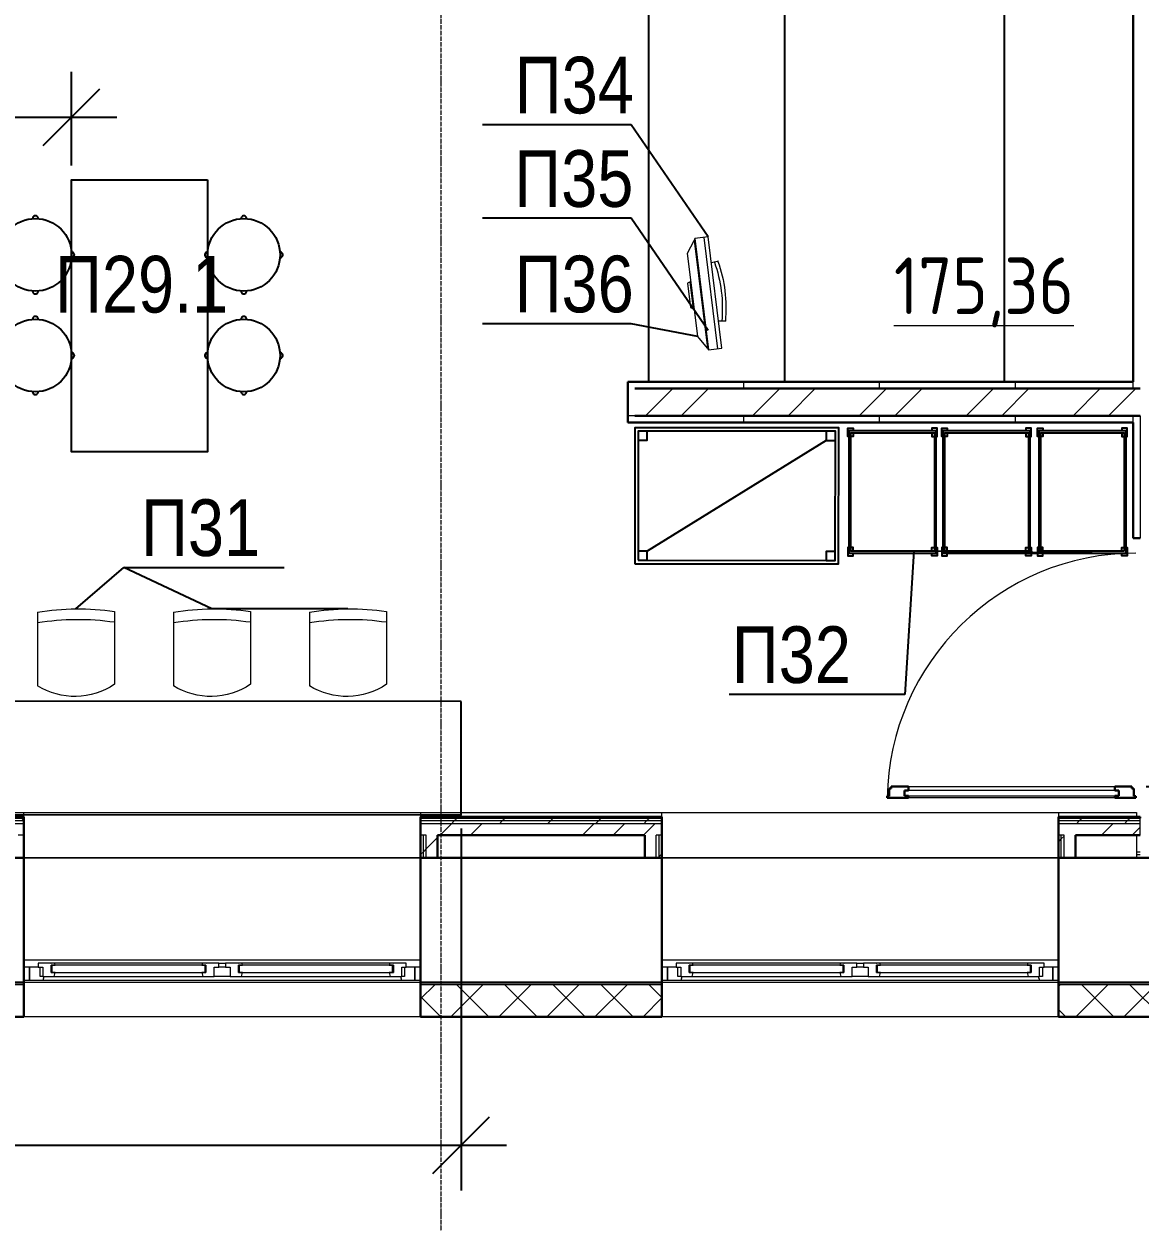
# Model space of a CAD drawing. Header units: millimetres. Extents: x -215207 to 92095, y -30385 to 123050.
# Drawn here: x -159975 to -155050, y 18435 to 23720 of the extents above; entities that cross this region are included whole.
import ezdxf
from ezdxf import colors
from ezdxf.entities.mleader import LeaderData, LeaderLine
from ezdxf.enums import TextEntityAlignment as Align
from ezdxf.math import Vec2, Vec3

# ---------------------------------------------------------------- set-up
doc = ezdxf.new("R2010")
doc.units = ezdxf.units.MM
doc.linetypes.add('ADSK_Линия сетки', pattern=[25, 20, -2.5, 0, -2.5])
for name, color, linetype, lineweight in [('_ Окна', 7, 'Continuous', 9), ('Двери', 7, 'Continuous', 9), ('ДОНМ_ТХ_Анно', 84, 'Continuous', 20), ('Марки помещений', 7, 'Continuous', 20), ('ОБОРУДОВАНИЕ И МЕБЕЛЬ', 252, 'Continuous', 18), ('Ограждение', 7, 'Continuous', 9), ('Окна', 7, 'Continuous', 9), ('Оси', 7, 'Continuous', 9), ('Стены внутренние', 7, 'Continuous', 20), ('Стены наружные', 7, 'Continuous', 20), ('Стены штриховка', 7, 'Continuous', 9)]:
    doc.layers.add(name, color=color, linetype=linetype, lineweight=lineweight)
doc.layers.add('Двери открывание', color=7, linetype='Continuous', lineweight=9, true_color=0xc0c0c0)
doc.layers.add('ТХ.Not mounted equipment', color=7, linetype='Continuous', lineweight=9, true_color=0x6f4f28)
for name, color, linetype in [('ТХ', 5, 'Continuous'), ('ТХ пищеблок 31.10.2023', 7, 'Continuous'), ('тх разм', 7, 'Continuous'), ('ТХ-Оборудование', 1, 'Continuous'), ('ТХ_(нейтральное оборудование_мебель)', 32, 'Continuous'), ('ТХ_размеры', 7, 'Continuous')]:
    doc.layers.add(name, color=color, linetype=linetype)
doc.styles.add('GOST Common_3', font='GOST_Common.ttf', dxfattribs={"width": 0.9, "height": 2.5})
doc.styles.add('ГОСТ 2.304', font='CS_Gost2304.shx')
doc.styles.add('ТХ_ДОНМ', font='ARIALN.TTF')
doc.dimstyles.new('СПДС', dxfattribs={"dimscale": 100, "dimtxt": 2.5, "dimasz": 2.5, "dimexe": 2, "dimexo": 0.625, "dimgap": 1, "dimtad": 1, "dimdec": 0, "dimtxsty": 'ГОСТ 2.304', "dimblk": 'OBLIQUE', "dimblk1": 'OBLIQUE', "dimblk2": 'OBLIQUE', "dimcen": 2.5, "dimdle": 2, "dimadec": 0, "dimazin": 2, "dimtfac": 0.75, "dimtdec": 4, "dimtmove": 1, "dimatfit": 3, "dimfxl": 0, "dimtolj": 1, "dimarcsym": 0})

# ---------------------------------------------------------------- blocks, each defined once
blk = doc.blocks.new('1 этаж 21082025')
at = {"layer": '_ Окна'}
for p, q in [((39985, -11882), (39960, -11882)), ((39985, -11940), (39985, -11882)), ((40083, -11874), (40080, -11874)), ((40080, -11874), (40080, -11906)), ((40760, -11874), (40083, -11874)), ((40083, -11874), (40083, -11906)), ((40083, -11906), (40083, -11874)), ((40760, -11906), (40760, -11874)), ((40760, -11874), (40760, -11906)), ((40763, -11874), (40760, -11874)), ((40763, -11906), (40763, -11874)), ((40910, -11874), (40907, -11874)), ((40907, -11874), (40907, -11906)), ((41587, -11874), (40910, -11874)), ((40910, -11874), (40910, -11906)), ((40910, -11906), (40910, -11874)), ((41587, -11906), (41587, -11874)), ((41587, -11874), (41587, -11906)), ((41590, -11874), (41587, -11874)), ((41590, -11906), (41590, -11874)), ((41710, -11882), (41685, -11882)), ((41685, -11882), (41685, -11940)), ((42800, -11882), (42775, -11882)), ((42800, -11940), (42800, -11882)), ((42898, -11874), (42895, -11874)), ((42895, -11874), (42895, -11906)), ((43575, -11874), (42898, -11874)), ((42898, -11874), (42898, -11906)), ((42898, -11906), (42898, -11874)), ((43575, -11906), (43575, -11874)), ((43575, -11874), (43575, -11906)), ((43578, -11874), (43575, -11874)), ((43578, -11906), (43578, -11874)), ((43725, -11874), (43722, -11874)), ((43722, -11874), (43722, -11906)), ((44402, -11874), (43725, -11874)), ((43725, -11874), (43725, -11906)), ((43725, -11906), (43725, -11874)), ((44402, -11906), (44402, -11874)), ((44402, -11874), (44402, -11906)), ((44405, -11874), (44402, -11874)), ((44405, -11906), (44405, -11874)), ((44525, -11882), (44500, -11882)), ((44500, -11882), (44500, -11940)), ((39960, -11940), (39985, -11940)), ((40080, -11906), (40083, -11906)), ((40083, -11906), (40760, -11906)), ((40760, -11906), (40763, -11906)), ((40907, -11906), (40910, -11906)), ((40910, -11906), (41587, -11906)), ((41587, -11906), (41590, -11906)), ((41685, -11940), (41710, -11940)), ((42775, -11940), (42800, -11940)), ((42895, -11906), (42898, -11906)), ((42898, -11906), (43575, -11906)), ((43575, -11906), (43578, -11906)), ((43722, -11906), (43725, -11906)), ((43725, -11906), (44402, -11906)), ((44402, -11906), (44405, -11906)), ((44500, -11940), (44525, -11940))]:
    blk.add_line(p, q, dxfattribs=at)
at = {"layer": '_ Окна', "lineweight": 18}
for p, q in [((40023, -11882), (39985, -11882)), ((39985, -11882), (39985, -11940)), ((40079, -11865), (40023, -11865)), ((40023, -11865), (40023, -11882)), ((40023, -11882), (40043, -11882)), ((40031, -11923), (40031, -11882)), ((40043, -11882), (40043, -11923)), ((40080, -11866), (40079, -11865)), ((40081, -11865), (40080, -11866)), ((40080, -11906), (40080, -11874)), ((40080, -11874), (40098, -11874)), ((40095.6, -11865), (40081, -11865)), ((40098, -11874), (40095.6, -11865)), ((40747.4, -11865), (40745, -11874)), ((40745, -11874), (40763, -11874)), ((40762, -11865), (40747.4, -11865)), ((40763, -11866), (40762, -11865)), ((40764, -11865), (40763, -11866)), ((40763, -11874), (40763, -11906)), ((40820, -11865), (40764, -11865)), ((40800, -11923), (40800, -11882)), ((40800, -11882), (40820, -11882)), ((40820, -11882), (40820, -11865)), ((40906, -11865), (40850, -11865)), ((40850, -11865), (40850, -11882)), ((40850, -11882), (40870, -11882)), ((40870, -11882), (40870, -11923)), ((40907, -11866), (40906, -11865)), ((40908, -11865), (40907, -11866)), ((40907, -11906), (40907, -11874)), ((40907, -11874), (40925, -11874)), ((40922.6, -11865), (40908, -11865)), ((40925, -11874), (40922.6, -11865)), ((41574.4, -11865), (41572, -11874)), ((41572, -11874), (41590, -11874)), ((41589, -11865), (41574.4, -11865)), ((41590, -11866), (41589, -11865)), ((41591, -11865), (41590, -11866)), ((41590, -11874), (41590, -11906)), ((41647, -11865), (41591, -11865)), ((41627, -11923), (41627, -11882)), ((41627, -11882), (41647, -11882)), ((41639, -11882), (41639, -11923)), ((41647, -11882), (41647, -11865)), ((41685, -11882), (41647, -11882)), ((41685, -11940), (41685, -11882)), ((42838, -11882), (42800, -11882)), ((42800, -11882), (42800, -11940)), ((42894, -11865), (42838, -11865)), ((42838, -11865), (42838, -11882)), ((42838, -11882), (42858, -11882)), ((42846, -11923), (42846, -11882)), ((42858, -11882), (42858, -11923)), ((42895, -11866), (42894, -11865)), ((42896, -11865), (42895, -11866)), ((42895, -11906), (42895, -11874)), ((42895, -11874), (42913, -11874)), ((42910.6, -11865), (42896, -11865)), ((42913, -11874), (42910.6, -11865)), ((43562.4, -11865), (43560, -11874)), ((43560, -11874), (43578, -11874)), ((43577, -11865), (43562.4, -11865)), ((43578, -11866), (43577, -11865)), ((43579, -11865), (43578, -11866)), ((43578, -11874), (43578, -11906)), ((43635, -11865), (43579, -11865)), ((43615, -11923), (43615, -11882)), ((43615, -11882), (43635, -11882)), ((43635, -11882), (43635, -11865)), ((43721, -11865), (43665, -11865)), ((43665, -11865), (43665, -11882)), ((43665, -11882), (43685, -11882)), ((43685, -11882), (43685, -11923)), ((43722, -11866), (43721, -11865)), ((43723, -11865), (43722, -11866)), ((43722, -11906), (43722, -11874)), ((43722, -11874), (43740, -11874)), ((43737.6, -11865), (43723, -11865)), ((43740, -11874), (43737.6, -11865)), ((44389.4, -11865), (44387, -11874)), ((44387, -11874), (44405, -11874)), ((44404, -11865), (44389.4, -11865)), ((44405, -11866), (44404, -11865)), ((44406, -11865), (44405, -11866)), ((44405, -11874), (44405, -11906)), ((44462, -11865), (44406, -11865)), ((44442, -11923), (44442, -11882)), ((44442, -11882), (44462, -11882)), ((44454, -11882), (44454, -11923)), ((44462, -11882), (44462, -11865)), ((44500, -11882), (44462, -11882)), ((44500, -11940), (44500, -11882)), ((39985, -11940), (40044.4, -11940)), ((40043, -11923), (40031, -11923)), ((40043, -11923), (40093.4, -11923)), ((40044.4, -11940), (40049, -11923)), ((40098, -11906), (40080, -11906)), ((40093.4, -11923), (40098, -11906)), ((40763, -11906), (40745, -11906)), ((40745, -11906), (40749.6, -11923)), ((40749.6, -11923), (40800, -11923)), ((40870, -11923), (40920.4, -11923)), ((40925, -11906), (40907, -11906)), ((40920.4, -11923), (40925, -11906)), ((41590, -11906), (41572, -11906)), ((41572, -11906), (41576.6, -11923)), ((41576.6, -11923), (41627, -11923)), ((41621, -11923), (41625.6, -11940)), ((41625.6, -11940), (41685, -11940)), ((41639, -11923), (41627, -11923)), ((42800, -11940), (42859.4, -11940)), ((42858, -11923), (42846, -11923)), ((42858, -11923), (42908.4, -11923)), ((42859.4, -11940), (42864, -11923)), ((42913, -11906), (42895, -11906)), ((42908.4, -11923), (42913, -11906)), ((43578, -11906), (43560, -11906)), ((43560, -11906), (43564.6, -11923)), ((43564.6, -11923), (43615, -11923)), ((43685, -11923), (43735.4, -11923)), ((43740, -11906), (43722, -11906)), ((43735.4, -11923), (43740, -11906)), ((44405, -11906), (44387, -11906)), ((44387, -11906), (44391.6, -11923)), ((44391.6, -11923), (44442, -11923)), ((44436, -11923), (44440.6, -11940)), ((44440.6, -11940), (44500, -11940)), ((44454, -11923), (44442, -11923))]:
    blk.add_line(p, q, dxfattribs=at)
at = {"layer": 'Двери', "lineweight": 30}
for p, q in [((43778, -11094), (43787, -11094)), ((43778, -11128), (43778, -11094)), ((43787, -11086), (43863, -11086)), ((43787, -11094), (43787, -11086)), ((43863, -11086), (43863, -11103)), ((44773, -11086), (44849, -11086)), ((44773, -11086), (44773, -11103)), ((44849, -11086), (44849, -11094)), ((44849, -11094), (44858, -11094)), ((44858, -11094), (44858, -11128)), ((43769, -11128), (43778, -11128)), ((43769, -11136), (43769, -11128)), ((43863, -11136), (43769, -11136)), ((43863, -11103), (43845, -11103)), ((43845, -11103), (43845, -11127)), ((43845, -11127), (43863, -11127)), ((43863, -11127), (43863, -11136)), ((44773, -11103), (44791, -11103)), ((44773, -11127), (44773, -11136)), ((44791, -11127), (44773, -11127)), ((44867, -11136), (44773, -11136)), ((44791, -11103), (44791, -11127)), ((44858, -11128), (44867, -11128)), ((44867, -11128), (44867, -11136))]:
    blk.add_line(p, q, dxfattribs=at)
at = {"layer": 'Двери'}
for p, q in [((43863, -11086), (44773, -11086)), ((44791, -11103), (43845, -11103)), ((43845, -11103), (43845, -11127)), ((43845, -11127), (44791, -11127)), ((44773, -11136), (43863, -11136)), ((44791, -11127), (44791, -11103))]:
    blk.add_line(p, q, dxfattribs=at)
at = {"layer": 'Двери открывание'}
blk.add_arc((44867, -11154), 1098, 90, 179.0607, dxfattribs=at)
at = {"layer": 'Ограждение'}
for p, q in [((30889.6, -11200), (44870, -11200)), ((39960, -11220), (39960, -11200)), ((39960, -11200), (41710, -11200)), ((41710, -11200), (41710, -11220)), ((42775, -11220), (42775, -11200)), ((42775, -11200), (44525, -11200)), ((44525, -11200), (44525, -11220)), ((44870, -11200), (44870, -11220.2)), ((44870, -11300), (44870, -11400)), ((39960, -11400), (41710, -11400)), ((42775, -11400), (44525, -11400)), ((44885, -11375), (44870, -11375)), ((44870, -11385), (44885, -11385)), ((39960, -11850), (41710, -11850)), ((42775, -11850), (44525, -11850))]:
    blk.add_line(p, q, dxfattribs=at)
at = {"layer": 'Окна'}
for p, q in [((40081, -11865), (40079, -11865)), ((40747.4, -11865), (40095.6, -11865)), ((40764, -11865), (40762, -11865)), ((40820, -11865), (40850, -11865)), ((40850, -11882), (40820, -11882)), ((40908, -11865), (40906, -11865)), ((41574.4, -11865), (40922.6, -11865)), ((41591, -11865), (41589, -11865)), ((42896, -11865), (42894, -11865)), ((43562.4, -11865), (42910.6, -11865)), ((43579, -11865), (43577, -11865)), ((43635, -11865), (43665, -11865)), ((43665, -11882), (43635, -11882)), ((43723, -11865), (43721, -11865)), ((44389.4, -11865), (43737.6, -11865)), ((44406, -11865), (44404, -11865)), ((40044.4, -11940), (41625.6, -11940)), ((40093.4, -11923), (40749.6, -11923)), ((40870, -11923), (40800, -11923)), ((40920.4, -11923), (41576.6, -11923)), ((42859.4, -11940), (44440.6, -11940)), ((42908.4, -11923), (43564.6, -11923)), ((43685, -11923), (43615, -11923)), ((43735.4, -11923), (44391.6, -11923))]:
    blk.add_line(p, q, dxfattribs=at)
at = {"layer": 'Оси', "linetype": 'ADSK_Линия сетки'}
for p, q in [((41800, 5350.6), (41800, -60626.1)), ((58165, -11400), (-14072.3, -11400))]:
    blk.add_line(p, q, dxfattribs=at)
at = {"layer": 'Стены внутренние', "lineweight": 30}
for p, q in [((39960, -11950), (39960, -11400)), ((41710, -11400), (41710, -11950)), ((42700, -11400), (41785, -11400)), ((42775, -11950), (42775, -11400)), ((44525, -11400), (44525, -11950)), ((44885, -11400), (44600, -11400)), ((38885, -11950), (39960, -11950)), ((39960, -12102), (39960, -11960)), ((41710, -11950), (42775, -11950)), ((41710, -11960), (41710, -12102)), ((42775, -12102), (42775, -11960)), ((44525, -11950), (45565, -11950)), ((44525, -11960), (44525, -12102)), ((38885, -12102), (39960, -12102)), ((41710, -12102), (42775, -12102)), ((44525, -12102), (45045, -12102))]:
    blk.add_line(p, q, dxfattribs=at)
at = {"layer": 'Стены внутренние'}
for p, q in [((41710, -11950), (39960, -11950)), ((44525, -11950), (42775, -11950)), ((41710, -12102), (39960, -12102)), ((44525, -12102), (42775, -12102))]:
    blk.add_line(p, q, dxfattribs=at)
at = {"layer": 'Стены внутренние', "linetype": 'Continuous', "lineweight": 9}
for p, q in [((41710, -12022.6), (41772.6, -11960)), ((41844.8, -12100), (41984.8, -11960)), ((42010.6, -12100), (41870.6, -11960)), ((42056.9, -12100), (42196.9, -11960)), ((42222.7, -12100), (42082.7, -11960)), ((42269, -12100), (42409, -11960)), ((42434.9, -12100), (42294.9, -11960)), ((42481.2, -12100), (42621.2, -11960)), ((42647, -12100), (42507, -11960)), ((42775, -12015.9), (42719.1, -11960)), ((44525, -11965.4), (44530.4, -11960)), ((44602.5, -12100), (44742.5, -11960)), ((44768.3, -12100), (44628.3, -11960)), ((44814.6, -12100), (44954.6, -11960)), ((44980.4, -12100), (44840.4, -11960)), ((41798.5, -12100), (41710, -12011.5)), ((41712, -12031.2), (41710, -12027.7)), ((42693.3, -12100), (42775, -12018.3)), ((44525, -12028.3), (44527, -12028.3)), ((41778.4, -12100), (41777.2, -12102)), ((41987.5, -12102), (41986.4, -12100)), ((44556.2, -12100), (44527, -12070.8))]:
    blk.add_line(p, q, dxfattribs=at)
at = {"layer": 'Стены наружные', "lineweight": 30}
for p, q in [((44855, -9300), (44855, -7005)), ((44855, -9300), (42625, -9300)), ((42625, -9300), (42625, -9480)), ((44885, -9330), (42655, -9330)), ((42655, -9450), (44885, -9450)), ((42625, -9480), (44855, -9480)), ((44855, -9480), (44855, -9990)), ((44855, -9990), (44885, -9990)), ((39960, -11220), (38885, -11220)), ((39960, -11400), (39960, -11220)), ((42775, -11220), (41710, -11220)), ((41710, -11220), (41710, -11400)), ((42775, -11400), (42775, -11220)), ((44885, -11220), (44525, -11220)), ((44525, -11220), (44525, -11400)), ((44885, -11225), (44885, -11220)), ((41785, -11300), (42700, -11300)), ((41785, -11400), (41785, -11300)), ((42700, -11300), (42700, -11400)), ((44600, -11300), (44885, -11300)), ((44600, -11400), (44600, -11300)), ((39885, -11400), (39960, -11400)), ((41710, -11400), (41785, -11400)), ((42700, -11400), (42775, -11400)), ((44525, -11400), (44600, -11400)), ((44885, -11400), (45035, -11400)), ((39960, -11960), (39960, -11950)), ((41710, -11950), (41710, -11960)), ((42775, -11960), (42775, -11950)), ((44525, -11950), (44525, -11960))]:
    blk.add_line(p, q, dxfattribs=at)
at = {"layer": 'Стены наружные', "linetype": 'Continuous', "lineweight": 9}
for p, q in [((43136, -9330), (43136, -9300)), ((43736, -9330), (43736, -9300)), ((44336, -9330), (44336, -9300)), ((42703.3, -9450), (42823.3, -9330)), ((42860.5, -9450), (42980.5, -9330)), ((43174.8, -9450), (43294.8, -9330)), ((43331.9, -9450), (43451.9, -9330)), ((43646.2, -9450), (43766.2, -9330)), ((43803.4, -9450), (43923.4, -9330)), ((44117.7, -9450), (44237.7, -9330)), ((44274.9, -9450), (44394.9, -9330)), ((44589.2, -9450), (44709.2, -9330)), ((44746.3, -9450), (44866.3, -9330)), ((43136, -9480), (43136, -9450)), ((43736, -9480), (43736, -9450)), ((44336, -9480), (44336, -9450)), ((39949.6, -11237.5), (39960, -11227.1)), ((41710, -11251.3), (41711.3, -11250)), ((41796.2, -11300), (41846.2, -11250)), ((41846.2, -11250), (41858.7, -11237.5)), ((41858.7, -11237.5), (41871.2, -11225)), ((41871.2, -11225), (41876.2, -11220)), ((41931.2, -11300), (41981.2, -11250)), ((42058.4, -11250), (42070.9, -11237.5)), ((42070.9, -11237.5), (42083.4, -11225)), ((42270.5, -11250), (42283, -11237.5)), ((42283, -11237.5), (42295.5, -11225)), ((42295.5, -11225), (42300.5, -11220)), ((42424.6, -11300), (42474.6, -11250)), ((42482.6, -11250), (42495.1, -11237.5)), ((42495.1, -11237.5), (42507.6, -11225)), ((42559.6, -11300), (42609.6, -11250)), ((42694.5, -11300), (42744.5, -11250)), ((42694.8, -11250), (42707.3, -11237.5)), ((42707.3, -11237.5), (42719.8, -11225)), ((42719.8, -11225), (42724.8, -11220)), ((44604, -11250), (44616.5, -11237.5)), ((44616.5, -11237.5), (44629, -11225)), ((44714.6, -11300), (44764.6, -11250)), ((44816.1, -11250), (44828.6, -11237.5)), ((44828.6, -11237.5), (44841.1, -11225)), ((44841.1, -11225), (44846.1, -11220)), ((44537.5, -11316.5), (44550, -11304)), ((44849.5, -11300), (44885, -11264.5)), ((41722.5, -11373.7), (41735, -11361.2)), ((41735, -11361.2), (41785, -11311.2)), ((44525, -11329), (44537.5, -11316.5)), ((41710, -11386.2), (41722.5, -11373.7)), ((42756.9, -11400), (42762.5, -11394.4)), ((42762.5, -11394.4), (42775, -11381.9))]:
    blk.add_line(p, q, dxfattribs=at)
at = {"layer": 'Стены штриховка'}
for p, q in [((44855, -9330), (44855, -9300)), ((42655, -9450), (42625, -9450)), ((44855, -9480), (44855, -9450)), ((44885, -9450), (44885, -9990)), ((38885, -11225), (39960, -11225)), ((39960, -11225), (38885, -11225)), ((39960, -11237.5), (38885, -11237.5)), ((39960, -11250), (38885, -11250)), ((41710, -11225), (42775, -11225)), ((42775, -11225), (41710, -11225)), ((42775, -11237.5), (41710, -11237.5)), ((42775, -11250), (41710, -11250)), ((44525, -11225), (44885, -11225)), ((44885, -11225), (44525, -11225)), ((44885, -11237.5), (44525, -11237.5)), ((44885, -11250), (44525, -11250)), ((44885, -11300), (44885, -11225)), ((39960, -11300), (39935, -11300)), ((41735, -11300), (41710, -11300)), ((41722.5, -11400), (41722.5, -11300)), ((41735, -11400), (41735, -11300)), ((42750, -11400), (42750, -11300)), ((42775, -11300), (42750, -11300)), ((42762.5, -11400), (42762.5, -11300)), ((44550, -11300), (44525, -11300)), ((44537.5, -11400), (44537.5, -11300)), ((44550, -11400), (44550, -11300)), ((39960, -11960), (38885, -11960)), ((42775, -11960), (41710, -11960)), ((45565, -11960), (44525, -11960)), ((39960, -12026), (39958, -12026)), ((41712, -12026), (41710, -12026)), ((41712, -12026), (41712, -12100)), ((42775, -12026), (42773, -12026)), ((42773, -12100), (42773, -12026)), ((44527, -12026), (44525, -12026)), ((44527, -12026), (44527, -12100)), ((41712, -12100), (42773, -12100)), ((44527, -12100), (45563, -12100))]:
    blk.add_line(p, q, dxfattribs=at)
at = {"layer": 'Марки помещений', "style": 'GOST Common_3', "width": 0.9}
blk.add_text('%%U175,36', height=250, dxfattribs=at).set_placement((43798.9, -9001.8))
blk = doc.blocks.new('тележка для подносов')
at = {"layer": 'ТХ-Оборудование', "color": 0}
for points in [[(28106.5, 56503.5), (28101.4, 56503.5), (28101.4, 56539.8), (28125, 56539.8), (28125, 56528.3)], [(28125, 56520.1), (28125, 56503.5), (28114.1, 56503.5)], [(28491.5, 56503.5), (28496.6, 56503.5), (28496.6, 56539.8), (28473.1, 56539.8), (28473.1, 56528.3)], [(28473.1, 56520.1), (28473.1, 56503.5), (28483, 56503.5)], [(28106.5, 56013), (28101.4, 56013), (28101.4, 55976.8), (28125, 55976.8), (28125, 55988.3)], [(28125, 55998.1), (28125, 56013), (28114.1, 56013)], [(28491.5, 56013), (28496.6, 56013), (28496.6, 55976.8), (28473.1, 55976.8), (28473.1, 55988.3)], [(28473.1, 55998.1), (28473.1, 56013), (28483, 56013)]]:
    blk.add_lwpolyline(points, dxfattribs=at)
for points in [[(28106.5, 55988.3), (28491.5, 55988.3), (28491.5, 56528.3), (28106.5, 56528.3)], [(28114.1, 56520.1), (28483, 56520.1), (28483, 55998.1), (28114.1, 55998.1)]]:
    blk.add_lwpolyline(points, close=True, dxfattribs=at)
blk = doc.blocks.new('АРМ медицинской сестры')
at = {"lineweight": 0}
blk.add_lwpolyline([(245.1, 55.8), (-249.1, 55.8), (-249.1, 115.6), (245.1, 115.6)], close=True, dxfattribs=at)
for points in [[(-133.5, 147.5), (-129.5, 115.6)], [(133.5, 147.5), (129.5, 115.6)], [(245.1, 95.6), (-249.1, 95.6)], [(-241.1, 51.8), (-249.1, 55.8)], [(245.1, 55.8), (237.1, 51.8), (-241.1, 51.8), (-185.3, 15.9), (185.3, 15.9), (237.1, 51.8)], [(-61.8, 15.9), (-61.8, 12), (57.8, 12), (53.8, 0), (-53.8, 0), (-61.8, 12)], [(57.8, 15.9), (57.8, 12)]]:
    blk.add_lwpolyline(points, dxfattribs=at)
for radius, start, end in [(627.7, 77.7667, 102.2333), (611.8, 77.6074, 102.3926)]:
    blk.add_arc((0, -468.3), radius, start, end, dxfattribs=at)
blk = doc.blocks.new('*U150')
at = {"layer": 'ТХ'}
for points in [[(600, 900), (600, 0), (0, 0), (0, 900)], [(55, 885.1), (55, 845), (15, 845), (15, 885.1)], [(585, 885), (585, 15), (15, 15), (15, 885)], [(585, 885), (585, 845), (545, 845), (545, 885)], [(55, 55.1), (55, 15), (15, 15), (15, 55.1)], [(585, 55), (585, 15), (545, 15), (545, 55)]]:
    blk.add_lwpolyline(points, close=True, dxfattribs=at)
blk.add_lwpolyline([(55, 55.1), (545, 845)], dxfattribs=at)
blk = doc.blocks.new('_Oblique')
at = {"color": 0, "linetype": 'ByBlock', "lineweight": -2}
blk.add_line((-0.5, -0.5), (0.5, 0.5), dxfattribs=at)
blk = doc.blocks.new('*D548')
at = {"layer": 'Defpoints', "color": 0, "ltscale": 100, "transparency": 16777216}
for p in [(-154999.8, 21367.4), (-154151.4, 21367.4), (-155085.8, 20355.4)]:
    blk.add_point(p, dxfattribs=at)
at = {"layer": 'ТХ_размеры', "color": 0, "lineweight": -2, "ltscale": 100, "transparency": 16777216}
for p, q in [((-154151.4, 20155.4), (-154151.4, 21567.4)), ((-154937.3, 21367.4), (-153951.4, 21367.4)), ((-155023.3, 20355.4), (-153951.4, 20355.4))]:
    blk.add_line(p, q, dxfattribs=at)
at = {"layer": 'ТХ_размеры', "color": 0, "lineweight": -2, "ltscale": 100, "transparency": 16777216, "xscale": 250, "yscale": 250, "zscale": 250}
for p, rotation in [((-154151.4, 21367.4), 90), ((-154151.4, 20355.4), 270)]:
    blk.add_blockref('_Oblique', p, dxfattribs=dict(at, rotation=rotation))
at = {"layer": 'ТХ_размеры', "color": 0, "ltscale": 100, "transparency": 16777216, "insert": (-154383.6, 20861.4), "char_height": 250, "attachment_point": 5, "rotation": 90, "style": 'ГОСТ 2.304', "bg_fill": 3, "box_fill_scale": 1.1, "bg_fill_color": 256, "bg_fill_true_color": 13158600, "bg_fill_transparency": 0}
blk.add_mtext('\\A1;900*', dxfattribs=at)
blk = doc.blocks.new('Барный стул')
at = {"layer": 'ОБОРУДОВАНИЕ И МЕБЕЛЬ', "color": 251, "linetype": 'Continuous', "lineweight": 18}
for p, q in [((1625998.8, 65651.5), (1625998.8, 65330.3)), ((1626338.8, 65648.8), (1626338.8, 65323.4))]:
    blk.add_line(p, q, dxfattribs=at)
for centre, radius, start, end in [((1626160.1, 64543.9), 1119.3, 80.8114, 98.2841), ((1626160.1, 64497.5), 1119.3, 80.8114, 98.2841), ((1626174.1, 65590.7), 313.9, 236.0495, 301.6358)]:
    blk.add_arc(centre, radius, start, end, dxfattribs=at)
blk = doc.blocks.new('Табурет к обеденному столу')
at = {"layer": 'ТХ_(нейтральное оборудование_мебель)'}
blk.add_circle((19569, 43946), 160, dxfattribs=at)
for centre, start, end in [((19569, 44106), 357.8509, 182.1491), ((19409, 43946), 87.8509, 272.1491), ((19729, 43946), 267.8509, 92.1491), ((19569, 43786), 177.8509, 2.1491)]:
    blk.add_arc(centre, 12, start, end, dxfattribs=at)
blk = doc.blocks.new('*D531')
at = {"layer": 'Defpoints', "color": 0, "ltscale": 100, "transparency": 16777216}
for p in [(-159765, 23308.5), (-160865, 23032.5), (-159765, 23032.5)]:
    blk.add_point(p, dxfattribs=at)
at = {"layer": 'тх разм', "color": 0, "lineweight": -2, "ltscale": 100, "transparency": 16777216}
for p, q in [((-160865, 23095), (-160865, 23508.5)), ((-159765, 23095), (-159765, 23508.5)), ((-161065, 23308.5), (-159565, 23308.5))]:
    blk.add_line(p, q, dxfattribs=at)
at = {"layer": 'тх разм', "color": 0, "lineweight": -2, "ltscale": 100, "transparency": 16777216, "xscale": 250, "yscale": 250, "zscale": 250, "rotation": 180}
blk.add_blockref('_Oblique', (-160865, 23308.5), dxfattribs=at)
at = {"layer": 'тх разм', "color": 0, "lineweight": -2, "ltscale": 100, "transparency": 16777216, "xscale": 250, "yscale": 250, "zscale": 250}
blk.add_blockref('_Oblique', (-159765, 23308.5), dxfattribs=at)
at = {"layer": 'тх разм', "color": 0, "ltscale": 100, "transparency": 16777216, "insert": (-160315, 23533.5), "char_height": 250, "attachment_point": 5, "style": 'ГОСТ 2.304', "bg_fill": 3, "box_fill_scale": 1.1, "bg_fill_color": 256, "bg_fill_true_color": 13158600, "bg_fill_transparency": 0}
blk.add_mtext('\\A1;1100', dxfattribs=at)
blk = doc.blocks.new('*D532')
at = {"layer": 'Defpoints', "color": 0, "ltscale": 100, "transparency": 16777216}
for p in [(-169045.2, 20233), (-158045.2, 20233), (-158045.2, 18773.2)]:
    blk.add_point(p, dxfattribs=at)
at = {"layer": 'тх разм', "color": 0, "lineweight": -2, "ltscale": 100, "transparency": 16777216}
for p, q in [((-169045.2, 20170.5), (-169045.2, 18573.2)), ((-158045.2, 20170.5), (-158045.2, 18573.2)), ((-169245.2, 18773.2), (-157845.2, 18773.2))]:
    blk.add_line(p, q, dxfattribs=at)
at = {"layer": 'тх разм', "color": 0, "lineweight": -2, "ltscale": 100, "transparency": 16777216, "xscale": 250, "yscale": 250, "zscale": 250, "rotation": 180}
blk.add_blockref('_Oblique', (-169045.2, 18773.2), dxfattribs=at)
at = {"layer": 'тх разм', "color": 0, "lineweight": -2, "ltscale": 100, "transparency": 16777216, "xscale": 250, "yscale": 250, "zscale": 250}
blk.add_blockref('_Oblique', (-158045.2, 18773.2), dxfattribs=at)
at = {"layer": 'тх разм', "color": 0, "ltscale": 100, "transparency": 16777216, "insert": (-163545.2, 18998.2), "char_height": 250, "attachment_point": 5, "style": 'ГОСТ 2.304', "bg_fill": 3, "box_fill_scale": 1.1, "bg_fill_color": 256, "bg_fill_true_color": 13158600, "bg_fill_transparency": 0}
blk.add_mtext('\\A1;11000', dxfattribs=at)
blk = doc.blocks.new('_None')

msp = doc.modelspace()

# ---------------------------------------------------------------- linework, layer by layer
msp.add_lwpolyline([(-157217.9, 22141.4), (-157217.9, 24459.7), (-155049.8, 24459.7), (-155049.8, 24409.7), (-155649.8, 24409.7), (-155649.8, 22141.4), (-157217.9, 22141.4), (-156617.9, 22141.4), (-156617.9, 24459.7), (-156617.9, 24409.7), (-157217.9, 24409.7), (-155049.8, 24409.7)])
at = {"layer": 'Оси', "linetype": 'ADSK_Линия сетки'}
msp.add_line((-144664, 20041.4), (-173546.6, 20041.4), dxfattribs=at)
at = {"layer": 'ТХ_(нейтральное оборудование_мебель)'}
msp.add_lwpolyline([(-159165, 23032.5), (-159165, 21832.6), (-159765, 21832.6), (-159765, 23032.5), (-159165, 23032.5)], dxfattribs=at)
msp.add_lwpolyline([(-158045.2, 20730.4), (-169045.2, 20733), (-169045.2, 20233), (-158045.2, 20230.4)], close=True, dxfattribs=at)

# ---------------------------------------------------------------- block references
msp.add_blockref('1 этаж 21082025', (-199934.8, 31441.4))
at = {"layer": 'ТХ пищеблок 31.10.2023', "xscale": -1}
for p in [(1466423.6, -44523.6), (1467023.6, -44523.6), (1467623.6, -44523.6)]:
    msp.add_blockref('Барный стул', p, dxfattribs=at)
at = {"layer": 'ТХ-Оборудование', "color": 0, "rotation": 180}
for p in [(-127843.3, 77913.5), (-127428.4, 77913.5), (-127005.2, 77913.5)]:
    msp.add_blockref('тележка для подносов', p, dxfattribs=at)
at = {"layer": 'ТХ.Not mounted equipment', "lineweight": 15, "xscale": -1, "rotation": 277.0606583985133}
msp.add_blockref('АРМ медицинской сестры', (-157040.1, 22522.6), dxfattribs=at)
at = {"layer": 'ТХ_(нейтральное оборудование_мебель)', "color": 5, "rotation": 89.99999999999997}
for p in [(-115978.4, 3132), (-115058.7, 3132), (-115978.4, 2688.2), (-115058.7, 2688.2)]:
    msp.add_blockref('Табурет к обеденному столу', p, dxfattribs=at)
at = {"layer": 'ТХ_(нейтральное оборудование_мебель)', "xscale": -1, "rotation": 89.95019862486832}
msp.add_blockref('*U150', (-156379.3, 21937.8), dxfattribs=at)

# ---------------------------------------------------------------- texts
at = {"layer": 'ДОНМ_ТХ_Анно', "style": 'ТХ_ДОНМ'}
msp.add_text('П29.1', height=250, dxfattribs=at).set_placement((-159455.3, 22571.5), align=Align.MIDDLE_CENTER)

# ---------------------------------------------------------------- leaders
at = {"layer": 'ДОНМ_ТХ_Анно'}
ml = msp.add_multileader_mtext('Standard', dxfattribs=at)
ml.set_content('П34', color=256, style='ТХ_ДОНМ')
ml.set_leader_properties()
ml.set_arrow_properties(name='NONE')
ml.build(insert=Vec2(0, 0))
ml.multileader.update_dxf_attribs({"text_left_attachment_type": 6, "text_right_attachment_type": 6, "dogleg_length": 0.25, "arrow_head_size": 250})
ctx = ml.context
ctx.base_point, ctx.char_height, ctx.arrow_head_size, ctx.landing_gap_size, ctx.plane_origin = Vec3(-157833.5, 23275), 250, 250, 25, Vec3(-160430.3, 19718.4)
ctx.left_attachment, ctx.right_attachment = 6, 6
notes = []
notes.append((ctx, [(1, (1, 1, 0), (-157295.2, 23275), (-1, 0), 0.25, [(0, [(-156955.6, 22780)], 0, [])])]))
ctx.mtext.insert, ctx.mtext.flow_direction = Vec3(-157808.5, 23575), 5
ml = msp.add_multileader_mtext('Standard', dxfattribs=at)
ml.set_content('П35', color=256, style='ТХ_ДОНМ')
ml.set_leader_properties()
ml.set_arrow_properties(name='NONE')
ml.build(insert=Vec2(0, 0))
ml.multileader.update_dxf_attribs({"text_left_attachment_type": 6, "text_right_attachment_type": 6, "dogleg_length": 0.25, "arrow_head_size": 250})
ctx = ml.context
ctx.base_point, ctx.char_height, ctx.arrow_head_size, ctx.landing_gap_size, ctx.plane_origin = Vec3(-157835.8, 22862.6), 250, 250, 25, Vec3(-160430.3, 19306)
ctx.left_attachment, ctx.right_attachment = 6, 6
notes.append((ctx, [(1, (1, 1, 0), (-157295.2, 22862.6), (-1, 0), 0.25, [(0, [(-156955.6, 22367.7)], 0, [])])]))
ctx.mtext.insert, ctx.mtext.flow_direction = Vec3(-157810.8, 23162.6), 5
ml = msp.add_multileader_mtext('Standard', dxfattribs=at)
ml.set_content('П36', color=256, style='ТХ_ДОНМ')
ml.set_leader_properties()
ml.set_arrow_properties(name='NONE')
ml.build(insert=Vec2(0, 0))
ml.multileader.update_dxf_attribs({"text_left_attachment_type": 6, "text_right_attachment_type": 6, "dogleg_length": 0.25, "arrow_head_size": 250})
ctx = ml.context
ctx.base_point, ctx.char_height, ctx.arrow_head_size, ctx.landing_gap_size, ctx.plane_origin = Vec3(-157834.1, 22397.5), 250, 250, 25, Vec3(-160430.3, 18840.9)
ctx.left_attachment, ctx.right_attachment = 6, 6
notes.append((ctx, [(1, (1, 1, 0), (-157295.2, 22397.5), (-1, 0), 0.25, [(0, [(-157001.5, 22340.6)], 0, [])])]))
ctx.mtext.insert, ctx.mtext.flow_direction = Vec3(-157809.1, 22697.5), 5
ml = msp.add_multileader_mtext('Standard', dxfattribs=at)
ml.set_content('П31', color=256, style='ТХ_ДОНМ')
ml.set_leader_properties()
ml.set_arrow_properties(name='NONE')
ml.build(insert=Vec2(0, 0))
ml.multileader.update_dxf_attribs({"text_left_attachment_type": 6, "text_right_attachment_type": 6, "dogleg_length": 0.25, "arrow_head_size": 250})
ctx = ml.context
ctx.base_point, ctx.char_height, ctx.arrow_head_size, ctx.landing_gap_size, ctx.plane_origin = Vec3(-159482.9, 21322.6), 250, 250, 25, Vec3(-162544.6, 17707.3)
ctx.left_attachment, ctx.right_attachment = 6, 6
notes.append((ctx, [(0, (1, 1, 0), (-159534.3, 21322.6), (1, 0), 51.4, [(0, [(-158545.2, 21139.6), (-159145.2, 21139.6)], 0, []), (2, [(-159745.2, 21139.6)], 0, [])])]))
ctx.mtext.insert, ctx.mtext.flow_direction = Vec3(-159457.9, 21622.6), 5
ml = msp.add_multileader_mtext('Standard', dxfattribs=at)
ml.set_content('П32', color=256, style='ТХ_ДОНМ')
ml.set_leader_properties()
ml.set_arrow_properties(name='NONE')
ml.build(insert=Vec2(0, 0))
ml.multileader.update_dxf_attribs({"text_left_attachment_type": 6, "text_right_attachment_type": 6, "dogleg_length": 0.25, "arrow_head_size": 250})
ctx = ml.context
ctx.base_point, ctx.char_height, ctx.arrow_head_size, ctx.landing_gap_size, ctx.plane_origin = Vec3(-156743.8, 20762.4), 250, 250, 25, Vec3(-159434.3, 17279.4)
ctx.left_attachment, ctx.right_attachment = 6, 6
notes.append((ctx, [(1, (1, 1, 0), (-156088, 20762.4), (-1, 0), 118.8, [(2, [(-155727.4, 21385.2), (-155260.9, 21385.2), (-156048.3, 21393.4)], 0, [])])]))
ctx.mtext.insert, ctx.mtext.flow_direction = Vec3(-156850.8, 21062.4), 5
for ctx, leaders in notes:
    for number, flags, end, landing, length, lines in leaders:
        leader = LeaderData()
        leader.index, (leader.has_last_leader_line, leader.has_dogleg_vector, leader.attachment_direction) = number, flags
        leader.last_leader_point, leader.dogleg_vector, leader.dogleg_length = Vec3(end), Vec3(landing), length
        for number, points, colour, breaks in lines:
            line = LeaderLine()
            line.index, line.vertices, line.color, line.breaks = number, Vec3.list(points), colors.encode_raw_color(colour), breaks
            leader.lines.append(line)
        ctx.leaders.append(leader)

# ---------------------------------------------------------------- next in the draw order: dimensions: what is measured, and where the dimension line sits
at = {"layer": 'тх разм', "ltscale": 100}
for base, p1, p2, picture, middle in [((-159765, 23308.5), (-160865, 23032.5), (-159765, 23032.5), '*D531', (-160315, 23533.5)), ((-158045.2, 18773.2), (-169045.2, 20233), (-158045.2, 20233), '*D532', (-163545.2, 18998.2))]:
    dim = msp.add_linear_dim(base=base, p1=p1, p2=p2, dimstyle='СПДС', dxfattribs=at)
    dim.commit()
    dim.dimension.update_dxf_attribs({"geometry": picture, "text_midpoint": middle})
at = {"layer": 'ТХ_размеры', "ltscale": 100}
dim = msp.add_linear_dim(base=(-154151.4, 21367.4), p1=(-155085.8, 20355.4), p2=(-154999.8, 21367.4), angle=90, text='900*', dimstyle='СПДС', dxfattribs=at)
dim.commit()
dim.dimension.update_dxf_attribs({"geometry": '*D548', "text_midpoint": (-154383.6, 20861.4)})

doc.saveas('drawing.dxf')
